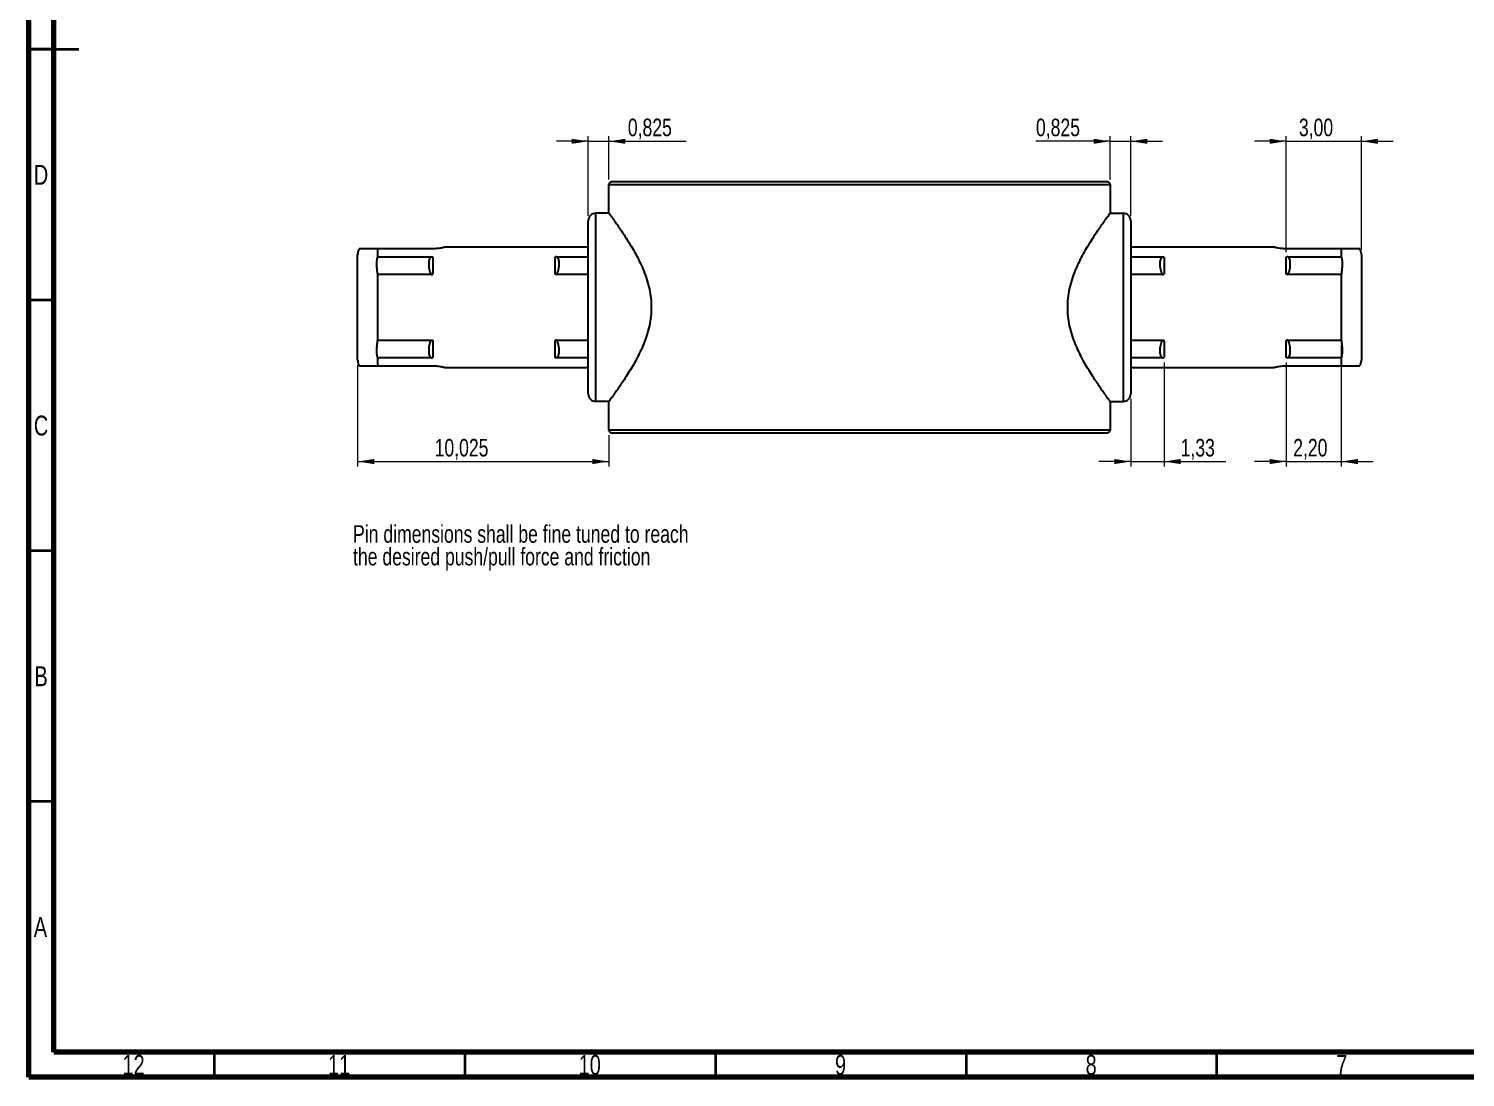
# Model space of a CAD drawing. Header units: millimetres. Extents: x 15 to 589, y 5 to 415.
# Drawn here: x 15 to 301.6, y 5 to 214.1 of the extents above; entities that cross this region are included whole.
import ezdxf

# ---------------------------------------------------------------- set-up
doc = ezdxf.new("R2010")
doc.units = ezdxf.units.MM
doc.styles.add('SLDTEXTSTYLE0', font='TXT', dxfattribs={"width": 0.75})
doc.dimstyles.new('SLDDIMSTYLE1', dxfattribs={"dimtxt": 3.5, "dimasz": 3.302, "dimexe": 0, "dimexo": 0.0625, "dimgap": 0.875, "dimtad": 1, "dimlfac": 0.2, "dimrnd": 1e-09, "dimzin": 12, "dimdsep": 46, "dimtxsty": 'SLDTEXTSTYLE0', "dimsah": 1, "dimcen": 0.09, "dimadec": 0, "dimazin": 3, "dimtfac": 1, "dimtmove": 0, "dimatfit": 0, "dimfxl": 0, "dimfrac": 2, "dimtolj": 1, "dimtzin": 12, "dimarcsym": 0})
doc.dimstyles.new('SLDDIMSTYLE3', dxfattribs={"dimtxt": 3.5, "dimasz": 3.302, "dimexe": 0, "dimexo": 0.0625, "dimgap": 0.875, "dimtad": 1, "dimdec": 3, "dimlfac": 0.2, "dimrnd": 1e-09, "dimdsep": 46, "dimtxsty": 'SLDTEXTSTYLE0', "dimsah": 1, "dimcen": 0.09, "dimadec": 0, "dimazin": 2, "dimtfac": 1, "dimtdec": 3, "dimtmove": 0, "dimatfit": 0, "dimfxl": 0, "dimfrac": 2, "dimtolj": 1, "dimtzin": 12, "dimarcsym": 0})
doc.dimstyles.new('SLDDIMSTYLE4', dxfattribs={"dimtxt": 3.5, "dimasz": 3.302, "dimexe": 0, "dimexo": 0.0625, "dimgap": 0.875, "dimtad": 1, "dimdec": 3, "dimlfac": 0.2, "dimrnd": 1e-09, "dimdsep": 46, "dimtxsty": 'SLDTEXTSTYLE0', "dimsah": 1, "dimcen": 0.09, "dimadec": 0, "dimazin": 2, "dimtfac": 1, "dimtmove": 0, "dimatfit": 0, "dimfxl": 0, "dimfrac": 2, "dimtolj": 1, "dimtzin": 12, "dimarcsym": 0})
doc.dimstyles.new('SLDDIMSTYLE5', dxfattribs={"dimtxt": 3.5, "dimasz": 3.302, "dimexe": 0, "dimexo": 0.0625, "dimgap": 0.875, "dimtad": 1, "dimdec": 3, "dimlfac": 0.2, "dimrnd": 1e-09, "dimzin": 12, "dimdsep": 46, "dimtxsty": 'SLDTEXTSTYLE0', "dimsah": 1, "dimcen": 0.09, "dimadec": 0, "dimazin": 3, "dimtfac": 1, "dimtdec": 3, "dimtofl": 0, "dimtmove": 0, "dimatfit": 3, "dimfxl": 0, "dimfrac": 2, "dimtolj": 1, "dimtzin": 12, "dimarcsym": 0})

# ---------------------------------------------------------------- blocks, each defined once
blk = doc.blocks.new('SW_NOTE_0')
at = {"color": 0, "linetype": 'Continuous', "lineweight": 0, "char_height": 3.5, "attachment_point": 1, "style": 'SLDTEXTSTYLE0'}
for s, insert in [('Pin dimensions shall be fine tuned to reach', (0, 4.51)), ('the desired push/pull force and friction', (0, -0.01))]:
    blk.add_mtext(s, dxfattribs=dict(at, insert=insert))
blk = doc.blocks.new('_D_13')
at = {"color": 7, "linetype": 'Continuous', "lineweight": 0}
for p, q in [((241.5, 147.57), (241.5, 126.79)), ((234.87, 140.3), (234.87, 126.79)), ((234.87, 127.79), (228.52, 127.79)), ((234.87, 127.79), (241.5, 127.79)), ((241.5, 127.79), (253.86, 127.79))]:
    blk.add_line(p, q, dxfattribs=at)
at = {"color": 7, "linetype": 'Continuous', "lineweight": 18}
for points in [[(234.87, 127.79), (231.57, 128.3), (231.57, 127.28)], [(241.5, 127.79), (244.8, 127.28), (244.8, 128.3)]]:
    blk.add_solid(points, dxfattribs=at)
at = {"color": 7, "linetype": 'Continuous', "lineweight": 18, "insert": (244.81, 132.3), "char_height": 3.5, "attachment_point": 1, "style": 'SLDTEXTSTYLE0'}
blk.add_mtext('1,33', dxfattribs=at)
blk = doc.blocks.new('_D_14')
at = {"color": 7, "linetype": 'Continuous', "lineweight": 0}
for p, q in [((276.87, 151.01), (276.87, 126.79)), ((265.87, 147.57), (265.87, 126.79)), ((265.87, 127.79), (259.52, 127.79)), ((265.87, 127.79), (276.87, 127.79)), ((276.87, 127.79), (283.22, 127.79))]:
    blk.add_line(p, q, dxfattribs=at)
at = {"color": 7, "linetype": 'Continuous', "lineweight": 18}
for points in [[(265.87, 127.79), (262.57, 128.3), (262.57, 127.28)], [(276.87, 127.79), (280.17, 127.28), (280.17, 128.3)]]:
    blk.add_solid(points, dxfattribs=at)
at = {"color": 7, "linetype": 'Continuous', "lineweight": 18, "insert": (267.27, 132.3), "char_height": 3.5, "attachment_point": 1, "style": 'SLDTEXTSTYLE0'}
blk.add_mtext('2,20', dxfattribs=at)
blk = doc.blocks.new('_D_15')
at = {"color": 7, "linetype": 'Continuous', "lineweight": 0}
for p, q in [((126.62, 176.8), (126.62, 192.65)), ((130.75, 184.05), (130.75, 192.65)), ((126.62, 191.65), (120.27, 191.65)), ((126.62, 191.65), (130.75, 191.65)), ((130.75, 191.65), (146.17, 191.65))]:
    blk.add_line(p, q, dxfattribs=at)
at = {"color": 7, "linetype": 'Continuous', "lineweight": 18}
for points in [[(126.62, 191.65), (123.32, 192.16), (123.32, 191.15)], [(130.75, 191.65), (134.05, 191.15), (134.05, 192.16)]]:
    blk.add_solid(points, dxfattribs=at)
at = {"color": 7, "linetype": 'Continuous', "lineweight": 18, "insert": (134.53, 196.17), "char_height": 3.5, "attachment_point": 1, "style": 'SLDTEXTSTYLE0'}
blk.add_mtext('0,825', dxfattribs=at)
blk = doc.blocks.new('_D_16')
at = {"color": 7, "linetype": 'Continuous', "lineweight": 0}
for p, q in [((230.75, 184.05), (230.75, 192.65)), ((234.87, 176.8), (234.87, 192.65)), ((230.75, 191.65), (215.95, 191.65)), ((230.75, 191.65), (234.87, 191.65)), ((234.87, 191.65), (241.22, 191.65))]:
    blk.add_line(p, q, dxfattribs=at)
at = {"color": 7, "linetype": 'Continuous', "lineweight": 18}
for points in [[(230.75, 191.65), (227.44, 192.16), (227.44, 191.15)], [(234.87, 191.65), (238.17, 191.15), (238.17, 192.16)]]:
    blk.add_solid(points, dxfattribs=at)
at = {"color": 7, "linetype": 'Continuous', "lineweight": 18, "insert": (215.95, 196.17), "char_height": 3.5, "attachment_point": 1, "style": 'SLDTEXTSTYLE0'}
blk.add_mtext('0,825', dxfattribs=at)
blk = doc.blocks.new('_D_17')
at = {"color": 7, "linetype": 'Continuous', "lineweight": 0}
for p, q in [((265.87, 169.52), (265.87, 192.65)), ((280.87, 170.09), (280.87, 192.65)), ((265.87, 191.65), (259.52, 191.65)), ((265.87, 191.65), (280.87, 191.65)), ((280.87, 191.65), (287.22, 191.65))]:
    blk.add_line(p, q, dxfattribs=at)
at = {"color": 7, "linetype": 'Continuous', "lineweight": 18}
for points in [[(265.87, 191.65), (262.57, 192.16), (262.57, 191.15)], [(280.87, 191.65), (284.17, 191.15), (284.17, 192.16)]]:
    blk.add_solid(points, dxfattribs=at)
at = {"color": 7, "linetype": 'Continuous', "lineweight": 18, "insert": (268.41, 196.17), "char_height": 3.5, "attachment_point": 1, "style": 'SLDTEXTSTYLE0'}
blk.add_mtext('3,00', dxfattribs=at)
blk = doc.blocks.new('_D_18')
at = {"color": 7, "linetype": 'Continuous', "lineweight": 0}
for p, q in [((80.62, 147), (80.62, 126.79)), ((130.75, 133.05), (130.75, 126.79)), ((80.62, 127.79), (130.75, 127.79))]:
    blk.add_line(p, q, dxfattribs=at)
at = {"color": 7, "linetype": 'Continuous', "lineweight": 18}
for points in [[(80.62, 127.79), (83.92, 127.28), (83.92, 128.3)], [(130.75, 127.79), (127.44, 128.3), (127.44, 127.28)]]:
    blk.add_solid(points, dxfattribs=at)
at = {"color": 7, "linetype": 'Continuous', "lineweight": 18, "insert": (95.98, 132.3), "char_height": 3.5, "attachment_point": 1, "style": 'SLDTEXTSTYLE0'}
blk.add_mtext('10,025', dxfattribs=at)

msp = doc.modelspace()

# ---------------------------------------------------------------- linework, layer by layer
at = {"color": 7, "linetype": 'Continuous', "lineweight": 70}
for p, q in [((15, 5), (15, 415)), ((20, 10), (20, 410)), ((584, 10), (20, 10)), ((589, 5), (15, 5))]:
    msp.add_line(p, q, dxfattribs=at)
at = {"color": 7, "linetype": 'Continuous', "lineweight": 35}
for p, q in [((15, 210), (25, 210)), ((20, 210), (15, 210)), ((20, 160), (15, 160)), ((20, 110), (15, 110)), ((20, 60), (15, 60)), ((52, 10), (52, 5)), ((102, 10), (102, 5)), ((152, 10), (152, 5)), ((202, 10), (202, 5)), ((252, 10), (252, 5))]:
    msp.add_line(p, q, dxfattribs=at)
at = {"color": 7, "linetype": 'Continuous', "lineweight": 25}
for p, q in [((155.747, 183.5455), (131.247, 183.5455)), ((205.747, 183.5455), (155.747, 183.5455)), ((230.247, 183.5455), (205.747, 183.5455)), ((130.747, 177.2955), (130.747, 183.0455)), ((130.747, 183.0455), (155.747, 183.0455)), ((155.747, 183.0455), (205.747, 183.0455)), ((205.747, 183.0455), (230.747, 183.0455)), ((230.747, 183.0455), (230.747, 177.2955)), ((126.622, 158.5455), (126.622, 175.7955)), ((130.747, 177.2955), (128.122, 177.2955)), ((128.122, 158.5455), (128.122, 177.2955)), ((130.747, 177.2955), (128.122, 177.2955)), ((230.747, 177.2955), (233.372, 177.2955)), ((233.372, 177.2955), (233.372, 158.5455)), ((234.872, 175.7955), (234.872, 158.5455)), ((84.622, 168.6124), (84.622, 170.196)), ((95.247, 170.196), (84.622, 170.196)), ((126.622, 170.5455), (98.122, 170.5455)), ((263.372, 170.5455), (234.872, 170.5455)), ((276.872, 170.196), (266.247, 170.196)), ((276.872, 170.196), (276.872, 168.6124)), ((80.622, 147.9977), (80.622, 169.0933)), ((84.622, 168.6124), (95.3115, 168.6124)), ((120.3075, 168.6124), (126.622, 168.6124)), ((234.872, 168.6124), (241.1865, 168.6124)), ((266.1825, 168.6124), (276.872, 168.6124)), ((280.872, 169.0933), (280.872, 147.9977)), ((84.622, 152.0142), (84.622, 165.0768)), ((95.3115, 165.0768), (84.622, 165.0768)), ((126.622, 165.0768), (120.3075, 165.0768)), ((241.1865, 165.0768), (234.872, 165.0768)), ((276.872, 165.0768), (266.1825, 165.0768)), ((276.872, 165.0768), (276.872, 152.0142)), ((126.622, 141.2955), (126.622, 158.5455)), ((128.122, 139.7955), (128.122, 158.5455)), ((233.372, 158.5455), (233.372, 139.7955)), ((234.872, 158.5455), (234.872, 141.2955)), ((84.622, 152.0142), (95.3115, 152.0142)), ((120.3075, 152.0142), (126.622, 152.0142)), ((234.872, 152.0142), (241.1865, 152.0142)), ((266.1825, 152.0142), (276.872, 152.0142)), ((84.622, 146.895), (84.622, 148.4786)), ((95.3115, 148.4786), (84.622, 148.4786)), ((84.622, 146.895), (95.247, 146.895)), ((98.122, 146.5455), (126.622, 146.5455)), ((126.622, 148.4786), (120.3075, 148.4786)), ((241.1865, 148.4786), (234.872, 148.4786)), ((234.872, 146.5455), (263.372, 146.5455)), ((276.872, 148.4786), (266.1825, 148.4786)), ((266.247, 146.895), (276.872, 146.895)), ((276.872, 148.4786), (276.872, 146.895)), ((130.747, 139.7955), (128.122, 139.7955)), ((130.747, 134.0455), (130.747, 139.7955)), ((230.747, 139.7955), (233.372, 139.7955)), ((230.747, 139.7955), (230.747, 134.0455)), ((230.747, 139.7955), (233.372, 139.7955)), ((155.747, 134.0455), (130.747, 134.0455)), ((131.247, 133.5455), (155.747, 133.5455)), ((205.747, 134.0455), (155.747, 134.0455)), ((155.747, 133.5455), (205.747, 133.5455)), ((230.747, 134.0455), (205.747, 134.0455)), ((205.747, 133.5455), (230.247, 133.5455))]:
    msp.add_line(p, q, dxfattribs=at)
for centre, radius, start, end in [((131.247, 183.0455), 0.5, 90, 180), ((230.247, 183.0455), 0.5, 0, 90), ((128.122, 175.7955), 1.5, 90, 180), ((233.372, 175.7955), 1.5, 0, 90), ((128.122, 141.2955), 1.5, 180, 270), ((233.372, 141.2955), 1.5, 270, 0), ((131.247, 134.0455), 0.5, 180, 270), ((230.247, 134.0455), 0.5, 270, 0)]:
    msp.add_arc(centre, radius, start, end, dxfattribs=at)
for points, knots in [([(130.747, 177.2955), (130.7497, 177.2919), (130.7552, 177.2847), (130.7995, 177.2261), (130.8698, 177.1326), (130.9685, 177.0007), (131.0944, 176.8314), (131.2474, 176.6244), (131.427, 176.3798), (131.6329, 176.0976), (132.1196, 175.425), (133.0659, 174.1016), (134.6054, 171.763), (136.2441, 169.0019), (137.7693, 165.8087), (138.9181, 162.3146), (139.3516, 158.5462), (138.9187, 154.7769), (137.7696, 151.2831), (136.2442, 148.0892), (134.6056, 145.3283), (133.066, 142.9895), (132.0433, 141.5591), (131.459, 140.7539), (131.1433, 140.3251), (130.917, 140.021), (130.7737, 139.8306), (130.7559, 139.8072), (130.747, 139.7955)], [0, 0, 0, 0, 0.01368137, 0.0273516, 0.04103788, 0.05476735, 0.06856687, 0.08246289, 0.09648132, 0.11064741, 0.12498562, 0.18697149, 0.25078557, 0.31538318, 0.37662846, 0.44069701, 0.50001624, 0.5593043, 0.62340544, 0.68463783, 0.74924836, 0.81304962, 0.87504828, 0.90072193, 0.92590307, 0.95073972, 0.97538609, 1, 1, 1, 1]), ([(230.747, 139.7955), (230.7442, 139.7991), (230.7387, 139.8063), (230.6944, 139.8649), (230.6241, 139.9584), (230.5255, 140.0902), (230.3995, 140.2595), (230.2465, 140.4666), (230.0669, 140.7112), (229.861, 140.9934), (229.3743, 141.666), (228.428, 142.9894), (226.8886, 145.328), (225.2498, 148.089), (223.7246, 151.2823), (222.5758, 154.7764), (222.1423, 158.5448), (222.5752, 162.3141), (223.7243, 165.8078), (225.2497, 169.0018), (226.8883, 171.7626), (228.4279, 174.1015), (229.4506, 175.5319), (230.035, 176.3371), (230.3506, 176.7659), (230.5769, 177.07), (230.7202, 177.2604), (230.738, 177.2838), (230.747, 177.2955)], [0, 0, 0, 0, 0.01368137, 0.0273516, 0.04103788, 0.05476735, 0.06856687, 0.08246289, 0.09648132, 0.11064741, 0.12498562, 0.18697149, 0.25078557, 0.31538318, 0.37662846, 0.44069701, 0.50001624, 0.5593043, 0.62340544, 0.68463783, 0.74924836, 0.81304962, 0.87504828, 0.90072193, 0.92590307, 0.95073972, 0.97538609, 1, 1, 1, 1]), ([(80.9068, 170.196), (80.8655, 170.1155), (80.7813, 169.9511), (80.6935, 169.682), (80.6333, 169.394), (80.6258, 169.1947), (80.622, 169.0933)], [0, 0, 0, 0, 0.23562333, 0.48086432, 0.7356797, 1, 1, 1, 1]), ([(84.622, 170.196), (84.5872, 170.1957), (84.5202, 170.1953), (84.3655, 170.1946), (84.1663, 170.197), (83.925, 170.1961), (83.6204, 170.1964), (83.2391, 170.1967), (82.7645, 170.1957), (82.2897, 170.1967), (81.9085, 170.1964), (81.6038, 170.1962), (81.315, 170.1969), (81.0608, 170.1941), (80.9601, 170.1953), (80.9068, 170.196)], [0, 0, 0, 0, 0.08928528, 0.17181074, 0.24807231, 0.31600171, 0.37447574, 0.44135417, 0.50005801, 0.5587308, 0.62564111, 0.68408606, 0.75204461, 0.86865337, 1, 1, 1, 1]), ([(98.122, 170.5455), (98.1173, 170.5443), (98.1081, 170.542), (98.0315, 170.5239), (97.8898, 170.4917), (97.6526, 170.4402), (97.2923, 170.3722), (96.8561, 170.3032), (96.3559, 170.2452), (95.8133, 170.2039), (95.4356, 170.1986), (95.247, 170.196)], [0, 0, 0, 0, 0.083431123, 0.16630177, 0.250057348, 0.374965097, 0.500124724, 0.625444148, 0.750195259, 0.875188962, 1, 1, 1, 1]), ([(266.247, 170.196), (266.1209, 170.1972), (265.8697, 170.1995), (265.4989, 170.2181), (265.0832, 170.2513), (264.6378, 170.3033), (264.2019, 170.3721), (263.8409, 170.4403), (263.5764, 170.4977), (263.4034, 170.5377), (263.3824, 170.5429), (263.372, 170.5455)], [0, 0, 0, 0, 0.08349272, 0.16633348, 0.25003851, 0.37473359, 0.50010966, 0.62521325, 0.75017752, 0.87521635, 1, 1, 1, 1]), ([(280.5871, 170.196), (280.5523, 170.1957), (280.4854, 170.1953), (280.3307, 170.1946), (280.1314, 170.197), (279.8901, 170.1961), (279.5856, 170.1964), (279.2042, 170.1967), (278.7296, 170.1957), (278.2549, 170.1967), (277.8736, 170.1964), (277.5689, 170.1962), (277.2801, 170.1969), (277.0259, 170.1941), (276.9253, 170.1953), (276.872, 170.196)], [0, 0, 0, 0, 0.08928528, 0.17181074, 0.24807231, 0.31600171, 0.37447574, 0.44135417, 0.50005801, 0.5587308, 0.62564111, 0.68408606, 0.75204461, 0.86865337, 1, 1, 1, 1]), ([(280.872, 169.0933), (280.8681, 169.1947), (280.8606, 169.394), (280.8004, 169.682), (280.7126, 169.9511), (280.6284, 170.1155), (280.5871, 170.196)], [0, 0, 0, 0, 0.2643203, 0.51913568, 0.76437667, 1, 1, 1, 1]), ([(84.622, 165.0768), (84.6021, 165.2448), (84.5628, 165.5774), (84.5146, 166.0466), (84.4787, 166.4849), (84.4574, 166.8893), (84.4501, 167.3341), (84.4713, 167.8004), (84.5309, 168.2653), (84.5912, 168.4953), (84.622, 168.6123)], [0, 0, 0, 0, 0.10706793, 0.21195865, 0.31466033, 0.41519349, 0.51360927, 0.6700072, 0.83211922, 1, 1, 1, 1]), ([(95.3132, 168.6119), (95.1874, 168.5539), (95.106, 168.4714), (94.9751, 168.2815), (94.9295, 168.1724), (94.8239, 167.8127), (94.7954, 167.5297), (94.7971, 166.89), (94.8192, 166.5283), (94.9253, 165.9707), (94.9738, 165.7829), (95.1074, 165.4137), (95.1868, 165.2228), (95.3122, 165.0774)], [0, 0, 0, 0, 0.125, 0.125, 0.25, 0.25, 0.5, 0.5, 0.75, 0.75, 0.875, 0.875, 1, 1, 1, 1]), ([(95.3135, 168.6118), (95.3521, 168.6106), (95.4251, 168.6083), (95.5207, 168.5876), (95.58, 168.5604), (95.6141, 168.5367), (95.6197, 168.5226), (95.622, 168.5168)], [0, 0, 0, 0, 0.30569881, 0.57707515, 0.79623294, 0.91558169, 1, 1, 1, 1]), ([(120.3068, 168.6121), (120.2958, 168.6126), (120.2589, 168.6143), (120.1862, 168.6057), (120.0918, 168.5858), (120.0122, 168.5529), (119.9999, 168.5237), (119.997, 168.5168)], [0, 0, 0, 0, 0.08692938, 0.29204169, 0.57622848, 0.90034377, 1, 1, 1, 1]), ([(120.3058, 165.0781), (120.4316, 165.2232), (120.5129, 165.4122), (120.6438, 165.7844), (120.6894, 165.9751), (120.7951, 166.5335), (120.8235, 166.8873), (120.8218, 167.5282), (120.7997, 167.8151), (120.6937, 168.1742), (120.6452, 168.282), (120.5115, 168.4707), (120.4322, 168.554), (120.3067, 168.6122)], [0, 0, 0, 0, 0.125, 0.125, 0.25, 0.25, 0.5, 0.5, 0.75, 0.75, 0.875, 0.875, 1, 1, 1, 1]), ([(241.1881, 168.612), (241.0623, 168.5539), (240.9811, 168.4709), (240.8499, 168.2819), (240.804, 168.1736), (240.6991, 167.814), (240.6705, 167.528), (240.6678, 166.8883), (240.6983, 166.5349), (240.8047, 165.9756), (240.8503, 165.7842), (240.981, 165.4116), (241.0622, 165.223), (241.188, 165.078)], [0, 0, 0, 0, 0.125, 0.125, 0.25, 0.25, 0.5, 0.5, 0.75, 0.75, 0.875, 0.875, 1, 1, 1, 1]), ([(241.1884, 168.6119), (241.2271, 168.6107), (241.3001, 168.6084), (241.3957, 168.5877), (241.455, 168.5604), (241.4891, 168.5367), (241.4947, 168.5226), (241.497, 168.5168)], [0, 0, 0, 0, 0.30554273, 0.57694205, 0.79613992, 0.91553232, 1, 1, 1, 1]), ([(266.181, 168.6119), (266.17, 168.6125), (266.1332, 168.6143), (266.0606, 168.6056), (265.9668, 168.5859), (265.8873, 168.5531), (265.8749, 168.5238), (265.872, 168.5168)], [0, 0, 0, 0, 0.08770374, 0.29237013, 0.57526639, 0.89827748, 1, 1, 1, 1]), ([(266.1809, 165.0781), (266.3066, 165.2232), (266.3879, 165.4126), (266.519, 165.784), (266.5649, 165.974), (266.6699, 166.5325), (266.6984, 166.8886), (266.7011, 167.5276), (266.6706, 167.8125), (266.5642, 168.1728), (266.5186, 168.2817), (266.388, 168.4714), (266.3067, 168.554), (266.1809, 168.612)], [0, 0, 0, 0, 0.125, 0.125, 0.25, 0.25, 0.5, 0.5, 0.75, 0.75, 0.875, 0.875, 1, 1, 1, 1]), ([(276.872, 168.6123), (276.8918, 168.5402), (276.9311, 168.3973), (276.9793, 168.1319), (277.0152, 167.8371), (277.0366, 167.5133), (277.0438, 167.0947), (277.0226, 166.5497), (276.9631, 165.8541), (276.9027, 165.3389), (276.872, 165.0768)], [0, 0, 0, 0, 0.10706793, 0.21195866, 0.31466033, 0.41519349, 0.51360927, 0.6700072, 0.83211922, 1, 1, 1, 1]), ([(95.3121, 165.0775), (95.3231, 165.0762), (95.36, 165.0716), (95.4328, 165.0878), (95.5271, 165.1177), (95.6067, 165.1674), (95.6191, 165.2115), (95.622, 165.2218)], [0, 0, 0, 0, 0.08692966, 0.29204176, 0.5762281, 0.90034367, 1, 1, 1, 1]), ([(120.3054, 165.0776), (120.2668, 165.0795), (120.1938, 165.083), (120.0982, 165.1148), (120.0389, 165.1563), (120.0048, 165.192), (119.9993, 165.2131), (119.997, 165.2218)], [0, 0, 0, 0, 0.30570297, 0.57707387, 0.79623218, 0.91558238, 1, 1, 1, 1]), ([(241.1879, 165.0782), (241.1989, 165.0768), (241.2357, 165.0719), (241.3083, 165.0881), (241.4021, 165.1178), (241.4816, 165.1672), (241.494, 165.2113), (241.497, 165.2218)], [0, 0, 0, 0, 0.0877035, 0.2923703, 0.57526717, 0.89827862, 1, 1, 1, 1]), ([(266.1805, 165.0775), (266.1418, 165.0793), (266.0689, 165.0829), (265.9732, 165.1147), (265.9139, 165.1562), (265.8798, 165.192), (265.8743, 165.2131), (265.872, 165.2218)], [0, 0, 0, 0, 0.3055388, 0.57694343, 0.79614076, 0.91553169, 1, 1, 1, 1]), ([(84.622, 148.4786), (84.6021, 148.5508), (84.5628, 148.6936), (84.5146, 148.9591), (84.4787, 149.2539), (84.4574, 149.5777), (84.4501, 149.9963), (84.4713, 150.5413), (84.5309, 151.2369), (84.5912, 151.7521), (84.622, 152.0142)], [0, 0, 0, 0, 0.10706793, 0.21195865, 0.31466033, 0.41519349, 0.51360927, 0.6700072, 0.83211922, 1, 1, 1, 1]), ([(95.3131, 152.0129), (95.1873, 151.8677), (95.1061, 151.6783), (94.9749, 151.307), (94.929, 151.1169), (94.8241, 150.5584), (94.7955, 150.2024), (94.7928, 149.5634), (94.8233, 149.2785), (94.9297, 148.9182), (94.9753, 148.8092), (95.106, 148.6196), (95.1872, 148.537), (95.313, 148.479)], [0, 0, 0, 0, 0.125, 0.125, 0.25, 0.25, 0.5, 0.5, 0.75, 0.75, 0.875, 0.875, 1, 1, 1, 1]), ([(95.3134, 152.0135), (95.3521, 152.0116), (95.4251, 152.0081), (95.5207, 151.9763), (95.58, 151.9348), (95.6141, 151.899), (95.6197, 151.8779), (95.622, 151.8691)], [0, 0, 0, 0, 0.30553824, 0.57694259, 0.79614012, 0.91553144, 1, 1, 1, 1]), ([(120.306, 152.0127), (120.295, 152.0142), (120.2582, 152.0191), (120.1856, 152.0029), (120.0918, 151.9732), (120.0123, 151.9238), (119.9999, 151.8797), (119.997, 151.8691)], [0, 0, 0, 0, 0.08770427, 0.29237001, 0.57526515, 0.89827593, 1, 1, 1, 1]), ([(120.3059, 148.479), (120.4316, 148.5371), (120.5129, 148.6201), (120.644, 148.8091), (120.6899, 148.9174), (120.7949, 149.2769), (120.8234, 149.5629), (120.8261, 150.2027), (120.7956, 150.5561), (120.6892, 151.1154), (120.6436, 151.3067), (120.513, 151.6794), (120.4317, 151.868), (120.3059, 152.0129)], [0, 0, 0, 0, 0.125, 0.125, 0.25, 0.25, 0.5, 0.5, 0.75, 0.75, 0.875, 0.875, 1, 1, 1, 1]), ([(241.1882, 152.0129), (241.0624, 151.8678), (240.9811, 151.6786), (240.8501, 151.3066), (240.8044, 151.1159), (240.6987, 150.5578), (240.6703, 150.2041), (240.6719, 149.5633), (240.6941, 149.2763), (240.8002, 148.9169), (240.8487, 148.809), (240.9824, 148.6203), (241.0618, 148.537), (241.1872, 148.4788)], [0, 0, 0, 0, 0.125, 0.125, 0.25, 0.25, 0.5, 0.5, 0.75, 0.75, 0.875, 0.875, 1, 1, 1, 1]), ([(241.1885, 152.0134), (241.2271, 152.0115), (241.3001, 152.0079), (241.3957, 151.9762), (241.455, 151.9347), (241.4891, 151.899), (241.4947, 151.8779), (241.497, 151.8691)], [0, 0, 0, 0, 0.30568522, 0.57706098, 0.79622265, 0.91557704, 1, 1, 1, 1]), ([(266.1818, 152.0135), (266.1708, 152.0148), (266.1339, 152.0193), (266.0612, 152.0032), (265.9668, 151.9733), (265.8872, 151.9236), (265.8749, 151.8795), (265.872, 151.8691)], [0, 0, 0, 0, 0.08692895, 0.292042, 0.57622984, 0.90034428, 1, 1, 1, 1]), ([(266.1808, 148.4791), (266.3066, 148.537), (266.3879, 148.6196), (266.5188, 148.8095), (266.5645, 148.9186), (266.6701, 149.2782), (266.6985, 149.5613), (266.6968, 150.201), (266.6747, 150.5626), (266.5687, 151.1203), (266.5202, 151.3081), (266.3866, 151.6773), (266.3072, 151.8681), (266.1817, 152.0136)], [0, 0, 0, 0, 0.125, 0.125, 0.25, 0.25, 0.5, 0.5, 0.75, 0.75, 0.875, 0.875, 1, 1, 1, 1]), ([(276.872, 152.0142), (276.8918, 151.8462), (276.9311, 151.5136), (276.9793, 151.0444), (277.0152, 150.6061), (277.0366, 150.2017), (277.0438, 149.7569), (277.0226, 149.2906), (276.9631, 148.8257), (276.9027, 148.5956), (276.872, 148.4786)], [0, 0, 0, 0, 0.10706793, 0.21195865, 0.31466033, 0.41519349, 0.51360927, 0.6700072, 0.83211922, 1, 1, 1, 1]), ([(80.622, 147.9977), (80.6258, 147.8962), (80.6333, 147.697), (80.6935, 147.409), (80.7813, 147.1398), (80.8655, 146.9755), (80.9068, 146.895)], [0, 0, 0, 0, 0.2643203, 0.51913568, 0.76437667, 1, 1, 1, 1]), ([(80.9068, 146.895), (80.9416, 146.8952), (81.0085, 146.8957), (81.1632, 146.8964), (81.3625, 146.894), (81.6038, 146.8948), (81.9084, 146.8946), (82.2897, 146.8943), (82.7643, 146.8953), (83.239, 146.8943), (83.6203, 146.8946), (83.925, 146.8948), (84.2138, 146.894), (84.468, 146.8969), (84.5686, 146.8956), (84.622, 146.895)], [0, 0, 0, 0, 0.08928528, 0.17181074, 0.24807231, 0.31600171, 0.37447574, 0.44135417, 0.50005801, 0.5587308, 0.62564111, 0.68408606, 0.75204461, 0.86865337, 1, 1, 1, 1]), ([(95.247, 146.895), (95.373, 146.8938), (95.6242, 146.8915), (95.995, 146.8728), (96.4107, 146.8397), (96.8562, 146.7877), (97.2921, 146.7189), (97.653, 146.6507), (97.9176, 146.5933), (98.0905, 146.5533), (98.1115, 146.5481), (98.122, 146.5455)], [0, 0, 0, 0, 0.08349272, 0.16633348, 0.25003851, 0.37473359, 0.50010966, 0.62521325, 0.75017752, 0.87521635, 1, 1, 1, 1]), ([(95.3129, 148.4791), (95.3239, 148.4785), (95.3607, 148.4766), (95.4333, 148.4853), (95.5271, 148.5051), (95.6066, 148.5379), (95.619, 148.5672), (95.622, 148.5742)], [0, 0, 0, 0, 0.0877043, 0.29236992, 0.57526493, 0.89827562, 1, 1, 1, 1]), ([(120.3055, 148.479), (120.2668, 148.4803), (120.1938, 148.4826), (120.0982, 148.5033), (120.0389, 148.5305), (120.0048, 148.5543), (119.9993, 148.5684), (119.997, 148.5742)], [0, 0, 0, 0, 0.30554195, 0.57694089, 0.79613904, 0.91553197, 1, 1, 1, 1]), ([(241.1872, 148.4789), (241.1981, 148.4783), (241.235, 148.4766), (241.3078, 148.4853), (241.4019, 148.5051), (241.4816, 148.5379), (241.494, 148.5672), (241.497, 148.5742)], [0, 0, 0, 0, 0.08692541, 0.29200088, 0.57613108, 0.89861694, 1, 1, 1, 1]), ([(263.372, 146.5455), (263.3766, 146.5466), (263.3858, 146.5489), (263.4625, 146.5671), (263.6041, 146.5993), (263.8413, 146.6508), (264.2016, 146.7188), (264.6378, 146.7878), (265.138, 146.8458), (265.6806, 146.8871), (266.0583, 146.8923), (266.247, 146.895)], [0, 0, 0, 0, 0.083431123, 0.16630177, 0.250057348, 0.374965097, 0.500124724, 0.625444148, 0.750195259, 0.875188962, 1, 1, 1, 1]), ([(266.1804, 148.4791), (266.1418, 148.4803), (266.0688, 148.4827), (265.9732, 148.5033), (265.9139, 148.5306), (265.8798, 148.5543), (265.8743, 148.5684), (265.872, 148.5742)], [0, 0, 0, 0, 0.30569985, 0.5770767, 0.79623411, 0.91558216, 1, 1, 1, 1]), ([(276.872, 146.895), (276.9067, 146.8952), (276.9737, 146.8957), (277.1284, 146.8964), (277.3276, 146.894), (277.569, 146.8948), (277.8735, 146.8946), (278.2548, 146.8943), (278.7295, 146.8953), (279.2042, 146.8943), (279.5854, 146.8946), (279.8902, 146.8948), (280.179, 146.894), (280.4332, 146.8969), (280.5338, 146.8956), (280.5871, 146.895)], [0, 0, 0, 0, 0.089285275, 0.171810743, 0.248072314, 0.316001712, 0.374475745, 0.441354166, 0.500058007, 0.5587308, 0.625641107, 0.684086061, 0.752044606, 0.868653369, 1, 1, 1, 1]), ([(280.5871, 146.895), (280.6284, 146.9755), (280.7126, 147.1398), (280.8004, 147.409), (280.8606, 147.697), (280.8681, 147.8962), (280.872, 147.9977)], [0, 0, 0, 0, 0.23562333, 0.48086432, 0.7356797, 1, 1, 1, 1])]:
    msp.add_open_spline(points, degree=3, knots=knots, dxfattribs=at)
for points in [[(95.622, 168.5168), (95.622, 167.6471), (95.622, 166.5207), (95.622, 165.2219)], [(119.997, 165.2219), (119.997, 166.5207), (119.997, 167.6471), (119.997, 168.5168)], [(241.497, 168.5168), (241.497, 167.6471), (241.497, 166.5207), (241.497, 165.2219)], [(265.872, 165.2219), (265.872, 166.5207), (265.872, 167.6471), (265.872, 168.5168)], [(95.622, 151.8691), (95.622, 150.5702), (95.622, 149.4439), (95.622, 148.5742)], [(119.997, 148.5742), (119.997, 149.4439), (119.997, 150.5702), (119.997, 151.8691)], [(241.497, 151.8691), (241.497, 150.5702), (241.497, 149.4439), (241.497, 148.5742)], [(265.872, 148.5742), (265.872, 149.4439), (265.872, 150.5702), (265.872, 151.8691)]]:
    msp.add_open_spline(points, degree=3, dxfattribs=at)

# ---------------------------------------------------------------- block references
at = {"color": 7, "linetype": 'Continuous', "lineweight": 0}
msp.add_blockref('SW_NOTE_0', (79.7054, 110.5872), dxfattribs=at)

# ---------------------------------------------------------------- texts
at = {"color": 7, "linetype": 'Continuous', "lineweight": 0, "attachment_point": 2, "style": 'SLDTEXTSTYLE0'}
for s, insert, char_height in [('D', (17.4527, 186.9521), 3.9687), ('C', (17.4587, 136.9521), 3.9687), ('B', (17.4706, 86.9521), 3.9687), ('A', (17.3397, 36.9521), 3.9687), ('12', (35.9201, 9.4521), 3.96875), ('11', (76.9201, 9.4521), 3.96875), ('10', (126.9201, 9.4521), 3.96875), ('9', (176.96, 9.4521), 3.9687), ('8', (226.96, 9.4521), 3.9687), ('7', (276.96, 9.4521), 3.9687)]:
    msp.add_mtext(s, dxfattribs=dict(at, insert=insert, char_height=char_height))

# ---------------------------------------------------------------- dimensions: what is measured, and where the dimension line sits
at = {"color": 7, "linetype": 'Continuous', "lineweight": 18}
for base, p1, p2, dimstyle, picture, middle in [((130.747, 191.6546), (126.622, 175.7955), (130.747, 183.0455), 'SLDDIMSTYLE3', '_D_15', (140.3467, 191.6546)), ((234.872, 191.6546), (230.747, 183.0455), (234.872, 175.7955), 'SLDDIMSTYLE4', '_D_16', (221.7668, 191.6546)), ((280.872, 191.6546), (265.872, 168.5168), (280.872, 169.0933), 'SLDDIMSTYLE1', '_D_17', (272.9371, 191.6546)), ((276.872, 127.7895), (265.872, 148.5742), (276.872, 152.0142), 'SLDDIMSTYLE1', '_D_14', (271.7973, 127.7895)), ((130.747, 127.7895), (80.622, 147.9977), (130.747, 134.0455), 'SLDDIMSTYLE5', '_D_18', (103.0899, 127.7895)), ((241.4969603524, 127.7895025892), (234.8719603524, 141.2954858649), (241.4969603524, 148.5742195365), 'SLDDIMSTYLE1', '_D_13', (249.3386141165, 127.7895025892))]:
    dim = msp.add_linear_dim(base=base, p1=p1, p2=p2, dimstyle=dimstyle, dxfattribs=at)
    dim.commit()
    dim.dimension.update_dxf_attribs({"geometry": picture, "text_midpoint": middle, "dimtype": 160})

doc.saveas('drawing.dxf')
